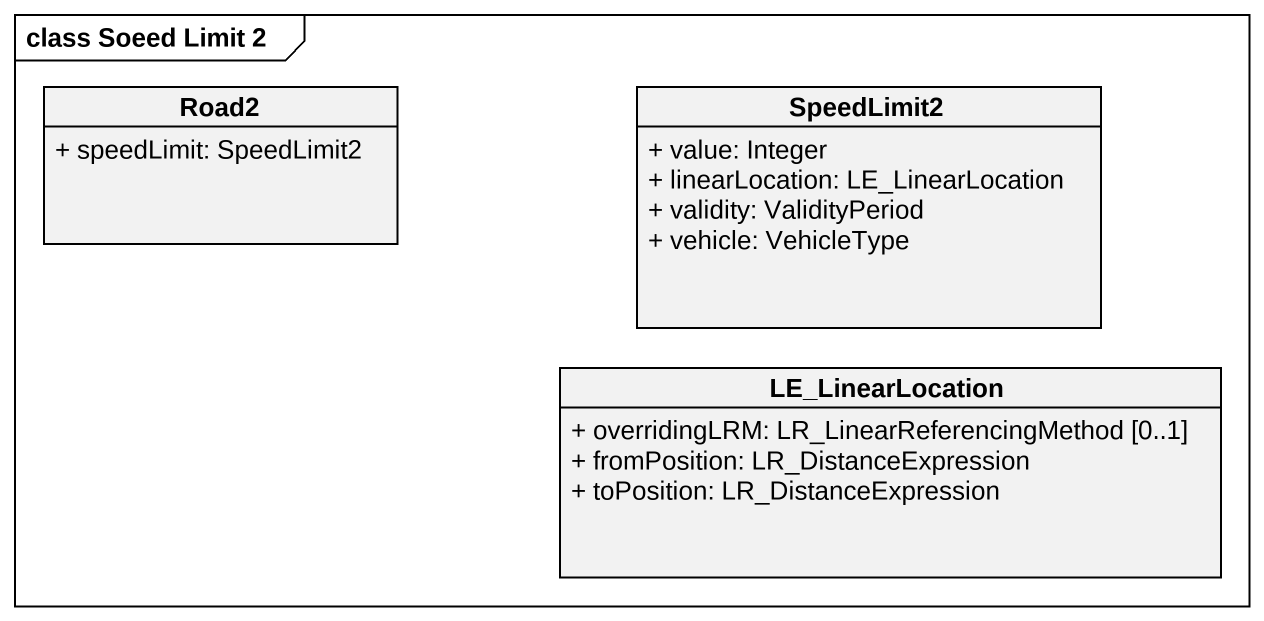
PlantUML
@startuml
mainframe class Soeed Limit 2
hide circle
hide empty members
skinparam classAttributeIconSize 0
class Road2 {
  + speedLimit: SpeedLimit2
}
class SpeedLimit2 {
  + value: Integer
  + linearLocation: LE_LinearLocation
  + validity: ValidityPeriod
  + vehicle: VehicleType
}
class LE_LinearLocation {
  + overridingLRM: LR_LinearReferencingMethod [0..1]
  + fromPosition: LR_DistanceExpression
  + toPosition: LR_DistanceExpression
}
@enduml
